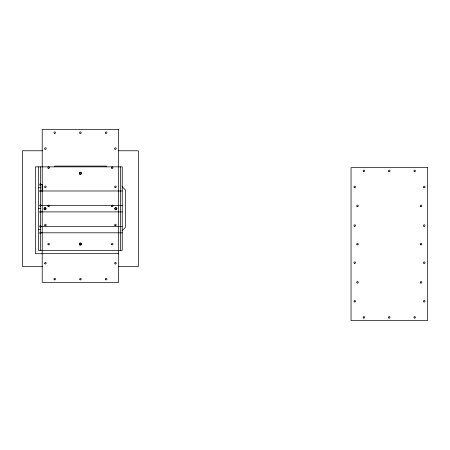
<?xml version="1.0" encoding="UTF-8"?>
<svg xmlns="http://www.w3.org/2000/svg" width="450" height="450" viewBox="0 0 450 450"><rect width="100%" height="100%" fill="white"/><g stroke="black" fill="none" stroke-linecap="round" stroke-linejoin="round"><path stroke-width="0.67" d="M42.188 190.98L42.193 184.545L40.387 184.545M122.034 230.754L125.454 227.334L125.454 190.018L122.034 186.598M42.857 150.761L22.5 150.761L22.5 266.586L42.857 266.586M118.671 150.761L138.324 150.761L138.324 266.586L118.671 266.586M38.587 187.763L40.387 187.763M40.387 190.98L122.237 190.98M40.387 205.459L122.237 205.459M38.587 208.676L40.387 208.676M40.387 211.894L122.237 211.894M40.387 226.373L122.237 226.373M38.587 229.59L40.387 229.59M40.387 232.808L122.237 232.808M42.188 253.626L118.637 253.626M42.188 253.716L35.37 253.716L35.37 166.849L122.237 166.849L122.237 250.498L38.587 250.498L38.587 166.849M120.454 166.849L120.454 250.498M106.149 166.849L106.149 166.078L54.675 166.078L54.675 166.849M40.387 166.849L40.387 250.498M118.665 129.442L42.221 129.442L42.221 282.336L118.665 282.336L118.665 129.442M427.5 167.664L351.056 167.664L351.056 320.558L427.5 320.558L427.5 167.664M44.668 209.289A0.709 0.709 0 0 0 45.731 208.676A0.709 0.709 0 0 0 44.668 208.063A0.709 0.709 0 0 0 44.668 209.289M80.061 244.676A0.709 0.709 0 0 0 81.118 244.069A0.709 0.709 0 0 0 80.061 243.456A0.709 0.709 0 0 0 80.061 244.676M115.448 209.289A0.709 0.709 0 0 0 116.511 208.676A0.709 0.709 0 0 0 115.448 208.063A0.709 0.709 0 0 0 115.448 209.289M80.055 279.782A0.771 0.771 0 0 0 81.214 279.118A0.771 0.771 0 0 0 80.055 278.449A0.771 0.771 0 0 0 80.055 279.782M54.321 279.782A0.771 0.771 0 0 0 55.474 279.118A0.771 0.771 0 0 0 54.321 278.449A0.771 0.771 0 0 0 54.321 279.782M44.893 225.546A0.771 0.771 0 0 0 46.181 225.203A0.771 0.771 0 0 0 45.236 224.252A0.771 0.771 0 0 0 44.893 225.546M44.893 187.324A0.771 0.771 0 0 0 46.181 186.975A0.771 0.771 0 0 0 45.236 186.03A0.771 0.771 0 0 0 44.893 187.324M48.111 168.216A0.771 0.771 0 0 0 49.399 167.867A0.771 0.771 0 0 0 48.454 166.922A0.771 0.771 0 0 0 48.111 168.216M54.321 133.329A0.771 0.771 0 0 0 55.474 132.66A0.771 0.771 0 0 0 54.321 131.991A0.771 0.771 0 0 0 54.321 133.329M111.842 168.334A0.771 0.771 0 0 0 113.001 167.664A0.771 0.771 0 0 0 111.842 167.001A0.771 0.771 0 0 0 111.842 168.334M115.059 187.447A0.771 0.771 0 0 0 116.218 186.778A0.771 0.771 0 0 0 115.059 186.109A0.771 0.771 0 0 0 115.059 187.447M111.842 206.556A0.771 0.771 0 0 0 113.001 205.886A0.771 0.771 0 0 0 111.842 205.222A0.771 0.771 0 0 0 111.842 206.556M115.059 225.669A0.771 0.771 0 0 0 116.218 225A0.771 0.771 0 0 0 115.059 224.331A0.771 0.771 0 0 0 115.059 225.669M111.842 244.778A0.771 0.771 0 0 0 113.001 244.114A0.771 0.771 0 0 0 111.842 243.444A0.771 0.771 0 0 0 111.842 244.778M115.059 263.891A0.771 0.771 0 0 0 116.218 263.222A0.771 0.771 0 0 0 115.059 262.553A0.771 0.771 0 0 0 115.059 263.891M105.795 279.782A0.771 0.771 0 0 0 106.954 279.118A0.771 0.771 0 0 0 105.795 278.449A0.771 0.771 0 0 0 105.795 279.782M114.902 149.102A0.771 0.771 0 0 0 116.196 148.753A0.771 0.771 0 0 0 115.251 147.808A0.771 0.771 0 0 0 114.902 149.102M105.638 133.206A0.771 0.771 0 0 0 106.926 132.862A0.771 0.771 0 0 0 105.981 131.918A0.771 0.771 0 0 0 105.638 133.206M79.897 133.206A0.771 0.771 0 0 0 81.191 132.862A0.771 0.771 0 0 0 80.241 131.918A0.771 0.771 0 0 0 79.897 133.206M44.893 149.102A0.771 0.771 0 0 0 46.181 148.753A0.771 0.771 0 0 0 45.236 147.808A0.771 0.771 0 0 0 44.893 149.102M48.111 206.438A0.771 0.771 0 0 0 49.399 206.089A0.771 0.771 0 0 0 48.454 205.144A0.771 0.771 0 0 0 48.111 206.438M48.111 244.659A0.771 0.771 0 0 0 49.399 244.311A0.771 0.771 0 0 0 48.454 243.366A0.771 0.771 0 0 0 48.111 244.659M44.893 263.767A0.771 0.771 0 0 0 46.181 263.424A0.771 0.771 0 0 0 45.236 262.474A0.771 0.771 0 0 0 44.893 263.767M420.711 244.778A0.771 0.771 0 0 0 421.869 244.114A0.771 0.771 0 0 0 420.711 243.444A0.771 0.771 0 0 0 420.711 244.778M356.946 244.659A0.771 0.771 0 0 0 358.234 244.311A0.771 0.771 0 0 0 357.289 243.366A0.771 0.771 0 0 0 356.946 244.659M388.89 171.551A0.771 0.771 0 0 0 390.049 170.882A0.771 0.771 0 0 0 388.89 170.218A0.771 0.771 0 0 0 388.89 171.551M414.276 171.551A0.771 0.771 0 0 0 415.434 170.882A0.771 0.771 0 0 0 414.276 170.218A0.771 0.771 0 0 0 414.276 171.551M420.711 206.556A0.771 0.771 0 0 0 421.869 205.886A0.771 0.771 0 0 0 420.711 205.222A0.771 0.771 0 0 0 420.711 206.556M363.538 171.551A0.771 0.771 0 0 0 364.697 170.882A0.771 0.771 0 0 0 363.538 170.218A0.771 0.771 0 0 0 363.538 171.551M357.103 206.556A0.771 0.771 0 0 0 358.262 205.886A0.771 0.771 0 0 0 357.103 205.222A0.771 0.771 0 0 0 357.103 206.556M357.103 282.999A0.771 0.771 0 0 0 358.262 282.336A0.771 0.771 0 0 0 357.103 281.666A0.771 0.771 0 0 0 357.103 282.999M363.538 318.009A0.771 0.771 0 0 0 364.697 317.34A0.771 0.771 0 0 0 363.538 316.671A0.771 0.771 0 0 0 363.538 318.009M388.89 318.009A0.771 0.771 0 0 0 390.049 317.34A0.771 0.771 0 0 0 388.89 316.671A0.771 0.771 0 0 0 388.89 318.009M414.276 318.009A0.771 0.771 0 0 0 415.434 317.34A0.771 0.771 0 0 0 414.276 316.671A0.771 0.771 0 0 0 414.276 318.009M420.711 282.999A0.771 0.771 0 0 0 421.869 282.336A0.771 0.771 0 0 0 420.711 281.666A0.771 0.771 0 0 0 420.711 282.999M423.894 301.922A0.771 0.771 0 0 0 425.053 301.252A0.771 0.771 0 0 0 423.894 300.583A0.771 0.771 0 0 0 423.894 301.922M423.894 263.312A0.771 0.771 0 0 0 425.053 262.642A0.771 0.771 0 0 0 423.894 261.973A0.771 0.771 0 0 0 423.894 263.312M423.894 226.249A0.771 0.771 0 0 0 425.053 225.579A0.771 0.771 0 0 0 423.894 224.91A0.771 0.771 0 0 0 423.894 226.249M423.894 187.639A0.771 0.771 0 0 0 425.053 186.969A0.771 0.771 0 0 0 423.894 186.3A0.771 0.771 0 0 0 423.894 187.639M354.358 301.922A0.771 0.771 0 0 0 355.517 301.252A0.771 0.771 0 0 0 354.358 300.583A0.771 0.771 0 0 0 354.358 301.922M354.358 263.312A0.771 0.771 0 0 0 355.517 262.642A0.771 0.771 0 0 0 354.358 261.973A0.771 0.771 0 0 0 354.358 263.312M354.358 226.249A0.771 0.771 0 0 0 355.517 225.579A0.771 0.771 0 0 0 354.358 224.91A0.771 0.771 0 0 0 354.358 226.249M354.201 187.515A0.771 0.771 0 0 0 355.494 187.172A0.771 0.771 0 0 0 354.544 186.227A0.771 0.771 0 0 0 354.201 187.515M79.914 173.784A0.709 0.709 0 0 0 81.096 173.469A0.709 0.709 0 0 0 80.229 172.603A0.709 0.709 0 0 0 79.914 173.784M40.067 233.364A0.641 0.641 0 0 0 41.034 232.808A0.641 0.641 0 0 0 40.067 232.251A0.641 0.641 0 0 0 40.067 233.364M40.067 185.102A0.641 0.641 0 0 0 41.034 184.545A0.641 0.641 0 0 0 40.067 183.988A0.641 0.641 0 0 0 40.067 185.102M40.067 191.537A0.641 0.641 0 0 0 41.034 190.98A0.641 0.641 0 0 0 40.067 190.423A0.641 0.641 0 0 0 40.067 191.537M40.067 206.016A0.641 0.641 0 0 0 41.034 205.459A0.641 0.641 0 0 0 40.067 204.902A0.641 0.641 0 0 0 40.067 206.016M40.067 212.451A0.641 0.641 0 0 0 41.034 211.894A0.641 0.641 0 0 0 40.067 211.337A0.641 0.641 0 0 0 40.067 212.451M40.067 226.929A0.641 0.641 0 0 0 41.034 226.373A0.641 0.641 0 0 0 40.067 225.816A0.641 0.641 0 0 0 40.067 226.929M115.222 209.678A1.159 1.159 0 0 0 116.961 208.676A1.159 1.159 0 0 0 115.222 207.669A1.159 1.159 0 0 0 115.222 209.678M79.594 174.105A1.159 1.159 0 0 0 81.529 173.582A1.159 1.159 0 0 0 80.111 172.164A1.159 1.159 0 0 0 79.594 174.105M44.443 209.678A1.159 1.159 0 0 0 46.181 208.676A1.159 1.159 0 0 0 44.443 207.669A1.159 1.159 0 0 0 44.443 209.678M79.836 245.07A1.159 1.159 0 0 0 81.568 244.069A1.159 1.159 0 0 0 79.836 243.062A1.159 1.159 0 0 0 79.836 245.07"/></g></svg>
